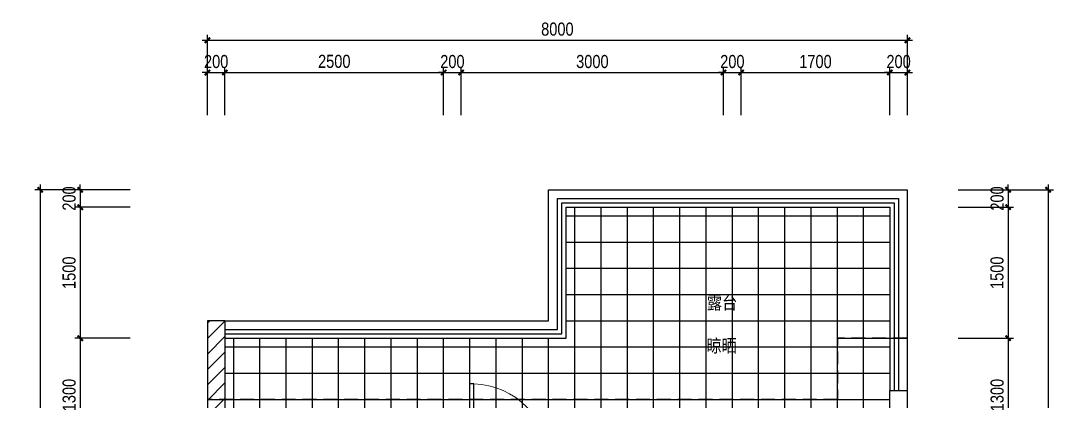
# Model space of a CAD drawing. Extents: x 160245 to 405305, y -111140 to 232735.
# Drawn here: x 268272 to 280076, y -95713 to -91355 of the extents above; entities that cross this region are included whole.
import ezdxf

# ---------------------------------------------------------------- set-up
doc = ezdxf.new("R2010")
doc.units = 0
doc.header["$LTSCALE"] = 10
doc.header["$MEASUREMENT"] = 0
doc.linetypes.add('HIDDEN', pattern=[0.375, 0.25, -0.125])
doc.layers.get('Defpoints').update_dxf_attribs({"color": 229})
for name, color, linetype in [('C-ceiling 天花', 153, 'Continuous'), ('Door 门', 107, 'Continuous'), ('P-floorpat地面', 8, 'Continuous'), ('P-Furniture 家具', 153, 'Continuous'), ('P-N wall 新建隔墙', 241, 'Continuous'), ('P-O wall 原始墙体', 245, 'Continuous'), ('P-o 原建筑尺寸', 8, 'Continuous'), ('P-Text  平面文字', 9, 'Continuous')]:
    doc.layers.add(name, color=color, linetype=linetype)
doc.styles.add('PDC DIM', font='PMingLiU-ExtB.ttf', dxfattribs={"width": 0.85})
doc.dimstyles.new('PDC-A2', dxfattribs={"dimscale": 0, "dimtxt": 2.5, "dimasz": 1, "dimexe": 1, "dimexo": 1, "dimgap": 0.7, "dimtad": 1, "dimdec": 0, "dimtxsty": 'PDC DIM', "dimblk": 'ARCHTICK', "dimcen": 1, "dimdle": 1, "dimclrd": 8, "dimclre": 8, "dimclrt": 9, "dimadec": 0, "dimazin": 0, "dimtfac": 1, "dimtdec": 0, "dimtix": 1, "dimtmove": 2, "dimatfit": 3, "dimldrblk": 'PDC A2 T R', "dimfxl": 10, "dimfxlon": 1, "dimarcsym": 0})

# ---------------------------------------------------------------- blocks, each defined once
blk = doc.blocks.new('$DorLib2D$00000001')
for p, q in [((0.45, 0.975), (0.5, 0.975)), ((0.45, 0), (0.45, 0.975)), ((0.5, 0), (0.5, 0.975)), ((0.5, 0), (0.45, 0))]:
    blk.add_line(p, q)
at = {"lineweight": 13}
blk.add_arc((0.475, 0), 0.975, 91.4693, 180, dxfattribs=at)
blk = doc.blocks.new('_ArchTick')
at = {"color": 0, "linetype": 'ByBlock', "const_width": 0.4}
blk.add_lwpolyline([(-0.5, -0.5), (0.5, 0.5)], dxfattribs=at)
blk = doc.blocks.new('*D1011')
at = {"layer": 'Defpoints', "color": 0, "transparency": 16777216}
for p in [(269583, -93291), (268953, -93491), (269583, -93491)]:
    blk.add_point(p, dxfattribs=at)
at = {"layer": 'P-o 原建筑尺寸', "color": 8, "lineweight": -2, "transparency": 16777216}
for p, q in [((268953, -93291), (268953, -93231)), ((269523, -93291), (268893, -93291)), ((268953, -93291), (268953, -93491)), ((269523, -93491), (268893, -93491)), ((268953, -93491), (268953, -93551))]:
    blk.add_line(p, q, dxfattribs=at)
at = {"layer": 'P-o 原建筑尺寸', "color": 8, "lineweight": -2, "transparency": 16777216, "xscale": 60, "yscale": 60, "zscale": 60}
for p, rotation in [((268953, -93291), 270), ((268953, -93491), 90)]:
    blk.add_blockref('_ArchTick', p, dxfattribs=dict(at, rotation=rotation))
at = {"layer": 'P-o 原建筑尺寸', "color": 9, "transparency": 16777216, "insert": (268827, -93391), "char_height": 150, "attachment_point": 5, "rotation": 90, "style": 'PDC DIM'}
blk.add_mtext('200', dxfattribs=at)
blk = doc.blocks.new('PDC A2 T R')
at = {"color": 0, "linetype": 'ByBlock'}
blk.add_line((0, 0), (-2, 0), dxfattribs=at)
for points in [[(-2.15, 0.89), (-1.49, 1.35), (-0.6, 0), (0, 0)], [(-2.15, -0.89), (-1.49, -1.35), (-0.6, 0), (0, 0)]]:
    blk.add_solid(points, dxfattribs=at)
blk = doc.blocks.new('*D1012')
at = {"layer": 'Defpoints', "color": 0, "transparency": 16777216}
for p in [(269583, -93491), (268953, -94991), (269583, -94991)]:
    blk.add_point(p, dxfattribs=at)
at = {"layer": 'P-o 原建筑尺寸', "color": 8, "lineweight": -2, "transparency": 16777216}
for p, q in [((268953, -93431), (268953, -95051)), ((269523, -93491), (268893, -93491)), ((269523, -94991), (268893, -94991))]:
    blk.add_line(p, q, dxfattribs=at)
at = {"layer": 'P-o 原建筑尺寸', "color": 8, "lineweight": -2, "transparency": 16777216, "xscale": 60, "yscale": 60, "zscale": 60}
for p, rotation in [((268953, -93491), 90), ((268953, -94991), 270)]:
    blk.add_blockref('_ArchTick', p, dxfattribs=dict(at, rotation=rotation))
at = {"layer": 'P-o 原建筑尺寸', "color": 9, "transparency": 16777216, "insert": (268826, -94241), "char_height": 150, "attachment_point": 5, "rotation": 90, "style": 'PDC DIM'}
blk.add_mtext('1500', dxfattribs=at)
blk = doc.blocks.new('*D1013')
at = {"layer": 'Defpoints', "color": 0, "transparency": 16777216}
for p in [(269583, -94991), (268953, -96291), (269583, -96291)]:
    blk.add_point(p, dxfattribs=at)
at = {"layer": 'P-o 原建筑尺寸', "color": 8, "lineweight": -2, "transparency": 16777216}
for p, q in [((269523, -94991), (268893, -94991)), ((268953, -94931), (268953, -96351)), ((269523, -96291), (268893, -96291))]:
    blk.add_line(p, q, dxfattribs=at)
at = {"layer": 'P-o 原建筑尺寸', "color": 8, "lineweight": -2, "transparency": 16777216, "xscale": 60, "yscale": 60, "zscale": 60}
for p, rotation in [((268953, -94991), 90), ((268953, -96291), 270)]:
    blk.add_blockref('_ArchTick', p, dxfattribs=dict(at, rotation=rotation))
at = {"layer": 'P-o 原建筑尺寸', "color": 9, "transparency": 16777216, "insert": (268827, -95641), "char_height": 150, "attachment_point": 5, "rotation": 90, "style": 'PDC DIM'}
blk.add_mtext('1300', dxfattribs=at)
blk = doc.blocks.new('*D1021')
at = {"layer": 'Defpoints', "color": 0, "transparency": 16777216}
for p in [(269583, -93291), (268496, -103991), (269583, -103991)]:
    blk.add_point(p, dxfattribs=at)
at = {"layer": 'P-o 原建筑尺寸', "color": 8, "lineweight": -2, "transparency": 16777216}
for p, q in [((268496, -93231), (268496, -104051)), ((269096, -93291), (268436, -93291)), ((269096, -103991), (268436, -103991))]:
    blk.add_line(p, q, dxfattribs=at)
at = {"layer": 'P-o 原建筑尺寸', "color": 8, "lineweight": -2, "transparency": 16777216, "xscale": 60, "yscale": 60, "zscale": 60}
for p, rotation in [((268496, -93291), 90), ((268496, -103991), 270)]:
    blk.add_blockref('_ArchTick', p, dxfattribs=dict(at, rotation=rotation))
at = {"layer": 'P-o 原建筑尺寸', "color": 9, "transparency": 16777216, "insert": (268371, -98641), "char_height": 150, "attachment_point": 5, "rotation": 90, "style": 'PDC DIM'}
blk.add_mtext('10700', dxfattribs=at)
blk = doc.blocks.new('*D1026')
at = {"layer": 'Defpoints', "color": 0, "transparency": 16777216}
for p in [(278929, -93291), (278929, -93491), (279559, -93491)]:
    blk.add_point(p, dxfattribs=at)
at = {"layer": 'P-o 原建筑尺寸', "color": 8, "lineweight": -2, "transparency": 16777216}
for p, q in [((279559, -93291), (279559, -93231)), ((278989, -93291), (279619, -93291)), ((279559, -93291), (279559, -93491)), ((278989, -93491), (279619, -93491)), ((279559, -93491), (279559, -93551))]:
    blk.add_line(p, q, dxfattribs=at)
at = {"layer": 'P-o 原建筑尺寸', "color": 8, "lineweight": -2, "transparency": 16777216, "xscale": 60, "yscale": 60, "zscale": 60}
for p, rotation in [((279559, -93291), 270), ((279559, -93491), 90)]:
    blk.add_blockref('_ArchTick', p, dxfattribs=dict(at, rotation=rotation))
at = {"layer": 'P-o 原建筑尺寸', "color": 9, "transparency": 16777216, "insert": (279434, -93391), "char_height": 150, "attachment_point": 5, "rotation": 90, "style": 'PDC DIM'}
blk.add_mtext('200', dxfattribs=at)
blk = doc.blocks.new('*D1027')
at = {"layer": 'Defpoints', "color": 0, "transparency": 16777216}
for p in [(278929, -93491), (278929, -94991), (279559, -94991)]:
    blk.add_point(p, dxfattribs=at)
at = {"layer": 'P-o 原建筑尺寸', "color": 8, "lineweight": -2, "transparency": 16777216}
for p, q in [((279559, -93431), (279559, -95051)), ((278989, -93491), (279619, -93491)), ((278989, -94991), (279619, -94991))]:
    blk.add_line(p, q, dxfattribs=at)
at = {"layer": 'P-o 原建筑尺寸', "color": 8, "lineweight": -2, "transparency": 16777216, "xscale": 60, "yscale": 60, "zscale": 60}
for p, rotation in [((279559, -93491), 90), ((279559, -94991), 270)]:
    blk.add_blockref('_ArchTick', p, dxfattribs=dict(at, rotation=rotation))
at = {"layer": 'P-o 原建筑尺寸', "color": 9, "transparency": 16777216, "insert": (279432, -94241), "char_height": 150, "attachment_point": 5, "rotation": 90, "style": 'PDC DIM'}
blk.add_mtext('1500', dxfattribs=at)
blk = doc.blocks.new('*D1028')
at = {"layer": 'Defpoints', "color": 0, "transparency": 16777216}
for p in [(278929, -94991), (278929, -96291), (279559, -96291)]:
    blk.add_point(p, dxfattribs=at)
at = {"layer": 'P-o 原建筑尺寸', "color": 8, "lineweight": -2, "transparency": 16777216}
for p, q in [((278989, -94991), (279619, -94991)), ((279559, -94931), (279559, -96351)), ((278989, -96291), (279619, -96291))]:
    blk.add_line(p, q, dxfattribs=at)
at = {"layer": 'P-o 原建筑尺寸', "color": 8, "lineweight": -2, "transparency": 16777216, "xscale": 60, "yscale": 60, "zscale": 60}
for p, rotation in [((279559, -94991), 90), ((279559, -96291), 270)]:
    blk.add_blockref('_ArchTick', p, dxfattribs=dict(at, rotation=rotation))
at = {"layer": 'P-o 原建筑尺寸', "color": 9, "transparency": 16777216, "insert": (279434, -95641), "char_height": 150, "attachment_point": 5, "rotation": 90, "style": 'PDC DIM'}
blk.add_mtext('1300', dxfattribs=at)
blk = doc.blocks.new('*D1025')
at = {"layer": 'Defpoints', "color": 0, "transparency": 16777216}
for p in [(278929, -93291), (278929, -103991), (280016, -103991)]:
    blk.add_point(p, dxfattribs=at)
at = {"layer": 'P-o 原建筑尺寸', "color": 8, "lineweight": -2, "transparency": 16777216}
for p, q in [((280016, -93231), (280016, -104051)), ((279416, -93291), (280076, -93291)), ((279416, -103991), (280076, -103991))]:
    blk.add_line(p, q, dxfattribs=at)
at = {"layer": 'P-o 原建筑尺寸', "color": 8, "lineweight": -2, "transparency": 16777216, "xscale": 60, "yscale": 60, "zscale": 60}
for p, rotation in [((280016, -93291), 90), ((280016, -103991), 270)]:
    blk.add_blockref('_ArchTick', p, dxfattribs=dict(at, rotation=rotation))
at = {"layer": 'P-o 原建筑尺寸', "color": 9, "transparency": 16777216, "insert": (279890, -98641), "char_height": 150, "attachment_point": 5, "rotation": 90, "style": 'PDC DIM'}
blk.add_mtext('10700', dxfattribs=at)
blk = doc.blocks.new('*D1033')
at = {"layer": 'Defpoints', "color": 0, "transparency": 16777216}
for p in [(270607, -91949), (270407, -92497), (270607, -92497)]:
    blk.add_point(p, dxfattribs=at)
at = {"layer": 'P-o 原建筑尺寸', "color": 8, "lineweight": -2, "transparency": 16777216}
for p, q in [((270407, -91949), (270347, -91949)), ((270407, -92437), (270407, -91889)), ((270407, -91949), (270607, -91949)), ((270607, -92437), (270607, -91889)), ((270607, -91949), (270667, -91949))]:
    blk.add_line(p, q, dxfattribs=at)
at = {"layer": 'P-o 原建筑尺寸', "color": 8, "lineweight": -2, "transparency": 16777216, "xscale": 60, "yscale": 60, "zscale": 60}
blk.add_blockref('_ArchTick', (270407, -91949), dxfattribs=at)
at = {"layer": 'P-o 原建筑尺寸', "color": 8, "lineweight": -2, "transparency": 16777216, "xscale": 60, "yscale": 60, "zscale": 60, "rotation": 180}
blk.add_blockref('_ArchTick', (270607, -91949), dxfattribs=at)
at = {"layer": 'P-o 原建筑尺寸', "color": 9, "transparency": 16777216, "insert": (270507, -91824), "char_height": 150, "attachment_point": 5, "style": 'PDC DIM'}
blk.add_mtext('200', dxfattribs=at)
blk = doc.blocks.new('*D1034')
at = {"layer": 'Defpoints', "color": 0, "transparency": 16777216}
for p in [(273107, -91949), (270607, -92497), (273107, -92497)]:
    blk.add_point(p, dxfattribs=at)
at = {"layer": 'P-o 原建筑尺寸', "color": 8, "lineweight": -2, "transparency": 16777216}
for p, q in [((270547, -91949), (273167, -91949)), ((270607, -92437), (270607, -91889)), ((273107, -92437), (273107, -91889))]:
    blk.add_line(p, q, dxfattribs=at)
at = {"layer": 'P-o 原建筑尺寸', "color": 8, "lineweight": -2, "transparency": 16777216, "xscale": 60, "yscale": 60, "zscale": 60, "rotation": 180}
blk.add_blockref('_ArchTick', (270607, -91949), dxfattribs=at)
at = {"layer": 'P-o 原建筑尺寸', "color": 8, "lineweight": -2, "transparency": 16777216, "xscale": 60, "yscale": 60, "zscale": 60}
blk.add_blockref('_ArchTick', (273107, -91949), dxfattribs=at)
at = {"layer": 'P-o 原建筑尺寸', "color": 9, "transparency": 16777216, "insert": (271857, -91822), "char_height": 150, "attachment_point": 5, "style": 'PDC DIM'}
blk.add_mtext('2500', dxfattribs=at)
blk = doc.blocks.new('*D1035')
at = {"layer": 'Defpoints', "color": 0, "transparency": 16777216}
for p in [(273307, -91949), (273107, -92497), (273307, -92497)]:
    blk.add_point(p, dxfattribs=at)
at = {"layer": 'P-o 原建筑尺寸', "color": 8, "lineweight": -2, "transparency": 16777216}
for p, q in [((273107, -91949), (273047, -91949)), ((273107, -92437), (273107, -91889)), ((273107, -91949), (273307, -91949)), ((273307, -92437), (273307, -91889)), ((273307, -91949), (273367, -91949))]:
    blk.add_line(p, q, dxfattribs=at)
at = {"layer": 'P-o 原建筑尺寸', "color": 8, "lineweight": -2, "transparency": 16777216, "xscale": 60, "yscale": 60, "zscale": 60}
blk.add_blockref('_ArchTick', (273107, -91949), dxfattribs=at)
at = {"layer": 'P-o 原建筑尺寸', "color": 8, "lineweight": -2, "transparency": 16777216, "xscale": 60, "yscale": 60, "zscale": 60, "rotation": 180}
blk.add_blockref('_ArchTick', (273307, -91949), dxfattribs=at)
at = {"layer": 'P-o 原建筑尺寸', "color": 9, "transparency": 16777216, "insert": (273207, -91824), "char_height": 150, "attachment_point": 5, "style": 'PDC DIM'}
blk.add_mtext('200', dxfattribs=at)
blk = doc.blocks.new('*D1036')
at = {"layer": 'Defpoints', "color": 0, "transparency": 16777216}
for p in [(276307, -91949), (273307, -92497), (276307, -92497)]:
    blk.add_point(p, dxfattribs=at)
at = {"layer": 'P-o 原建筑尺寸', "color": 8, "lineweight": -2, "transparency": 16777216}
for p, q in [((273247, -91949), (276367, -91949)), ((273307, -92437), (273307, -91889)), ((276307, -92437), (276307, -91889))]:
    blk.add_line(p, q, dxfattribs=at)
at = {"layer": 'P-o 原建筑尺寸', "color": 8, "lineweight": -2, "transparency": 16777216, "xscale": 60, "yscale": 60, "zscale": 60, "rotation": 180}
blk.add_blockref('_ArchTick', (273307, -91949), dxfattribs=at)
at = {"layer": 'P-o 原建筑尺寸', "color": 8, "lineweight": -2, "transparency": 16777216, "xscale": 60, "yscale": 60, "zscale": 60}
blk.add_blockref('_ArchTick', (276307, -91949), dxfattribs=at)
at = {"layer": 'P-o 原建筑尺寸', "color": 9, "transparency": 16777216, "insert": (274807, -91824), "char_height": 150, "attachment_point": 5, "style": 'PDC DIM'}
blk.add_mtext('3000', dxfattribs=at)
blk = doc.blocks.new('*D1037')
at = {"layer": 'Defpoints', "color": 0, "transparency": 16777216}
for p in [(276507, -91949), (276307, -92497), (276507, -92497)]:
    blk.add_point(p, dxfattribs=at)
at = {"layer": 'P-o 原建筑尺寸', "color": 8, "lineweight": -2, "transparency": 16777216}
for p, q in [((276307, -91949), (276247, -91949)), ((276307, -92437), (276307, -91889)), ((276307, -91949), (276507, -91949)), ((276507, -92437), (276507, -91889)), ((276507, -91949), (276567, -91949))]:
    blk.add_line(p, q, dxfattribs=at)
at = {"layer": 'P-o 原建筑尺寸', "color": 8, "lineweight": -2, "transparency": 16777216, "xscale": 60, "yscale": 60, "zscale": 60}
blk.add_blockref('_ArchTick', (276307, -91949), dxfattribs=at)
at = {"layer": 'P-o 原建筑尺寸', "color": 8, "lineweight": -2, "transparency": 16777216, "xscale": 60, "yscale": 60, "zscale": 60, "rotation": 180}
blk.add_blockref('_ArchTick', (276507, -91949), dxfattribs=at)
at = {"layer": 'P-o 原建筑尺寸', "color": 9, "transparency": 16777216, "insert": (276407, -91824), "char_height": 150, "attachment_point": 5, "style": 'PDC DIM'}
blk.add_mtext('200', dxfattribs=at)
blk = doc.blocks.new('*D1038')
at = {"layer": 'Defpoints', "color": 0, "transparency": 16777216}
for p in [(278207, -91949), (276507, -92497), (278207, -92497)]:
    blk.add_point(p, dxfattribs=at)
at = {"layer": 'P-o 原建筑尺寸', "color": 8, "lineweight": -2, "transparency": 16777216}
for p, q in [((276447, -91949), (278267, -91949)), ((276507, -92437), (276507, -91889)), ((278207, -92437), (278207, -91889))]:
    blk.add_line(p, q, dxfattribs=at)
at = {"layer": 'P-o 原建筑尺寸', "color": 8, "lineweight": -2, "transparency": 16777216, "xscale": 60, "yscale": 60, "zscale": 60, "rotation": 180}
blk.add_blockref('_ArchTick', (276507, -91949), dxfattribs=at)
at = {"layer": 'P-o 原建筑尺寸', "color": 8, "lineweight": -2, "transparency": 16777216, "xscale": 60, "yscale": 60, "zscale": 60}
blk.add_blockref('_ArchTick', (278207, -91949), dxfattribs=at)
at = {"layer": 'P-o 原建筑尺寸', "color": 9, "transparency": 16777216, "insert": (277357, -91824), "char_height": 150, "attachment_point": 5, "style": 'PDC DIM'}
blk.add_mtext('1700', dxfattribs=at)
blk = doc.blocks.new('*D1039')
at = {"layer": 'Defpoints', "color": 0, "transparency": 16777216}
for p in [(278407, -91949), (278207, -92497), (278407, -92497)]:
    blk.add_point(p, dxfattribs=at)
at = {"layer": 'P-o 原建筑尺寸', "color": 8, "lineweight": -2, "transparency": 16777216}
for p, q in [((278207, -91949), (278147, -91949)), ((278207, -92437), (278207, -91889)), ((278207, -91949), (278407, -91949)), ((278407, -92437), (278407, -91889)), ((278407, -91949), (278467, -91949))]:
    blk.add_line(p, q, dxfattribs=at)
at = {"layer": 'P-o 原建筑尺寸', "color": 8, "lineweight": -2, "transparency": 16777216, "xscale": 60, "yscale": 60, "zscale": 60}
blk.add_blockref('_ArchTick', (278207, -91949), dxfattribs=at)
at = {"layer": 'P-o 原建筑尺寸', "color": 8, "lineweight": -2, "transparency": 16777216, "xscale": 60, "yscale": 60, "zscale": 60, "rotation": 180}
blk.add_blockref('_ArchTick', (278407, -91949), dxfattribs=at)
at = {"layer": 'P-o 原建筑尺寸', "color": 9, "transparency": 16777216, "insert": (278307, -91824), "char_height": 150, "attachment_point": 5, "style": 'PDC DIM'}
blk.add_mtext('200', dxfattribs=at)
blk = doc.blocks.new('*D1040')
at = {"layer": 'Defpoints', "color": 0, "transparency": 16777216}
for p in [(278407, -91579), (270407, -92497), (278407, -92497)]:
    blk.add_point(p, dxfattribs=at)
at = {"layer": 'P-o 原建筑尺寸', "color": 8, "lineweight": -2, "transparency": 16777216}
for p, q in [((270347, -91579), (278467, -91579)), ((270407, -92179), (270407, -91519)), ((278407, -92179), (278407, -91519))]:
    blk.add_line(p, q, dxfattribs=at)
at = {"layer": 'P-o 原建筑尺寸', "color": 8, "lineweight": -2, "transparency": 16777216, "xscale": 60, "yscale": 60, "zscale": 60, "rotation": 180}
blk.add_blockref('_ArchTick', (270407, -91579), dxfattribs=at)
at = {"layer": 'P-o 原建筑尺寸', "color": 8, "lineweight": -2, "transparency": 16777216, "xscale": 60, "yscale": 60, "zscale": 60}
blk.add_blockref('_ArchTick', (278407, -91579), dxfattribs=at)
at = {"layer": 'P-o 原建筑尺寸', "color": 9, "transparency": 16777216, "insert": (274407, -91453), "char_height": 150, "attachment_point": 5, "style": 'PDC DIM'}
blk.add_mtext('8000', dxfattribs=at)

msp = doc.modelspace()

# ---------------------------------------------------------------- hatches: boundary and pattern name
at = {"layer": 'P-floorpat地面'}
h = msp.add_hatch(dxfattribs=at)
h.set_pattern_fill('_USER', color=250, scale=300, double=1, pattern_type=0)
h.set_pattern_definition([(0, (271006.93, -96290.64), (0, 300), []), (90, (271006.93, -96290.64), (-300, 2e-14), [])])
h.paths.add_polyline_path([(278206.9, -93490.6), (274506.9, -93490.6), (274506.9, -94990.6), (270606.9, -94990.6), (270606.9, -95890.6), (271006.9, -95890.6), (271006.9, -96290.6), (271206.9, -96290.6), (272706.9, -96290.6), (273206.9, -96290.6), (273406.9, -96290.6), (274306.9, -96290.6), (276406.9, -96290.6), (276606.9, -96290.6), (277506.9, -96290.6), (278206.9, -96290.6), (278206.9, -95590.6)])
at = {"layer": 'P-O wall 原始墙体'}
h = msp.add_hatch(dxfattribs=at)
h.set_pattern_fill('普通砖', color=256, scale=50, style=0)
h.set_pattern_definition([(45, (59491.28, 89.76), (-88.38838, 88.38838), [])])
h.paths.add_polyline_path([(270406.9, -94790.6), (270406.9, -96290.6), (270606.9, -96290.6), (270606.9, -94790.6)])

# ---------------------------------------------------------------- linework, layer by layer
at = {"layer": 'C-ceiling 天花'}
msp.add_lwpolyline([(270406.9, -95690.6), (277606.9, -95690.6), (277606.9, -94990.6), (278406.9, -94990.6)], dxfattribs=at)
at = {"layer": 'P-Furniture 家具', "linetype": 'HIDDEN'}
msp.add_lwpolyline([(278406.9, -94990.6), (277606.9, -94990.6), (277606.9, -95690.6), (270406.9, -95690.6)], dxfattribs=at)
at = {"layer": 'P-N wall 新建隔墙', "color": 107}
for points in [[(270606.9, -94790.6), (274306.9, -94790.6), (274306.9, -93290.6), (278406.9, -93290.6), (278406.9, -95590.6)], [(270606.9, -94890.6), (274406.9, -94890.6), (274406.9, -93390.6), (278306.9, -93390.6), (278306.9, -95590.6)], [(270606.9, -94940.6), (274456.9, -94940.6), (274456.9, -93440.6), (278256.9, -93440.6), (278256.9, -95590.6)], [(270606.9, -94990.6), (274506.9, -94990.6), (274506.9, -93490.6), (278206.9, -93490.6), (278206.9, -95590.6)]]:
    msp.add_lwpolyline(points, dxfattribs=at)
at = {"layer": 'P-O wall 原始墙体'}
for p, q in [((270406.9, -94790.6), (270406.9, -96290.6)), ((270606.9, -94790.6), (270406.9, -94790.6)), ((270606.9, -94790.6), (270606.9, -96290.6))]:
    msp.add_line(p, q, dxfattribs=at)
msp.add_lwpolyline([(278206.9, -95590.6), (278406.9, -95590.6), (278406.9, -96290.6), (278206.9, -96290.6)], close=True, dxfattribs=at)

# ---------------------------------------------------------------- block references
at = {"layer": 'Door 门', "extrusion": (0, 0, -1), "xscale": 900, "yscale": 900, "zscale": -900}
msp.add_blockref('$DorLib2D$00000001', (-273856.9, -96390.6), dxfattribs=at)

# ---------------------------------------------------------------- texts
at = {"layer": 'P-Text  平面文字', "insert": (276115.7, -94508.1), "char_height": 150, "width": 893.426, "attachment_point": 1, "style": 'PDC DIM'}
msp.add_mtext('露台', dxfattribs=at)
at = {"layer": 'P-Text  平面文字', "insert": (276110.2, -95001.7), "char_height": 150, "attachment_point": 1, "style": 'PDC DIM'}
msp.add_mtext_dynamic_manual_height_columns('晾晒', width=893.426, gutter_width=1750, heights=[0], dxfattribs=at)

# ---------------------------------------------------------------- dimensions: what is measured, and where the dimension line sits
at = {"layer": 'P-o 原建筑尺寸'}
for base, p1, p2, picture, middle in [((278406.9, -91578.8), (270406.9, -92497), (278406.9, -92497), '*D1040', (274406.9, -91453.3)), ((270606.9, -91949.4), (270406.9, -92497), (270606.9, -92497), '*D1033', (270506.9, -91823.9)), ((273106.9, -91949.4), (270606.9, -92497), (273106.9, -92497), '*D1034', (271856.9, -91822.5)), ((273306.9, -91949.4), (273106.9, -92497), (273306.9, -92497), '*D1035', (273206.9, -91823.9)), ((276306.9, -91949.4), (273306.9, -92497), (276306.9, -92497), '*D1036', (274806.9, -91823.9)), ((276506.9, -91949.4), (276306.9, -92497), (276506.9, -92497), '*D1037', (276406.9, -91823.9)), ((278206.9, -91949.4), (276506.9, -92497), (278206.9, -92497), '*D1038', (277356.9, -91823.9)), ((278406.9, -91949.4), (278206.9, -92497), (278406.9, -92497), '*D1039', (278306.9, -91823.9))]:
    dim = msp.add_linear_dim(base=base, p1=p1, p2=p2, dimstyle='PDC-A2', override={"dimscale": 60}, dxfattribs=at)
    dim.commit()
    dim.dimension.update_dxf_attribs({"geometry": picture, "text_midpoint": middle})
for base, p1, p2, picture, middle in [((268496.2, -103990.6), (269583.5, -93290.6), (269583.5, -103990.6), '*D1021', (268370.7, -98640.6)), ((268952.7, -93490.6), (269583.5, -93290.6), (269583.5, -93490.6), '*D1011', (268827.2, -93390.6)), ((279559.4, -93490.6), (278928.6, -93290.6), (278928.6, -93490.6), '*D1026', (279433.9, -93390.6)), ((280015.9, -103990.6), (278928.6, -93290.6), (278928.6, -103990.6), '*D1025', (279890.4, -98640.6)), ((268952.7, -94990.6), (269583.5, -93490.6), (269583.5, -94990.6), '*D1012', (268825.8, -94240.6)), ((279559.4, -94990.6), (278928.6, -93490.6), (278928.6, -94990.6), '*D1027', (279432.5, -94240.6)), ((268952.7, -96290.6), (269583.5, -94990.6), (269583.5, -96290.6), '*D1013', (268827.2, -95640.6)), ((279559.4, -96290.6), (278928.6, -94990.6), (278928.6, -96290.6), '*D1028', (279433.9, -95640.6))]:
    dim = msp.add_linear_dim(base=base, p1=p1, p2=p2, angle=90, dimstyle='PDC-A2', override={"dimscale": 60}, dxfattribs=at)
    dim.commit()
    dim.dimension.update_dxf_attribs({"geometry": picture, "text_midpoint": middle})

doc.saveas('drawing.dxf')
